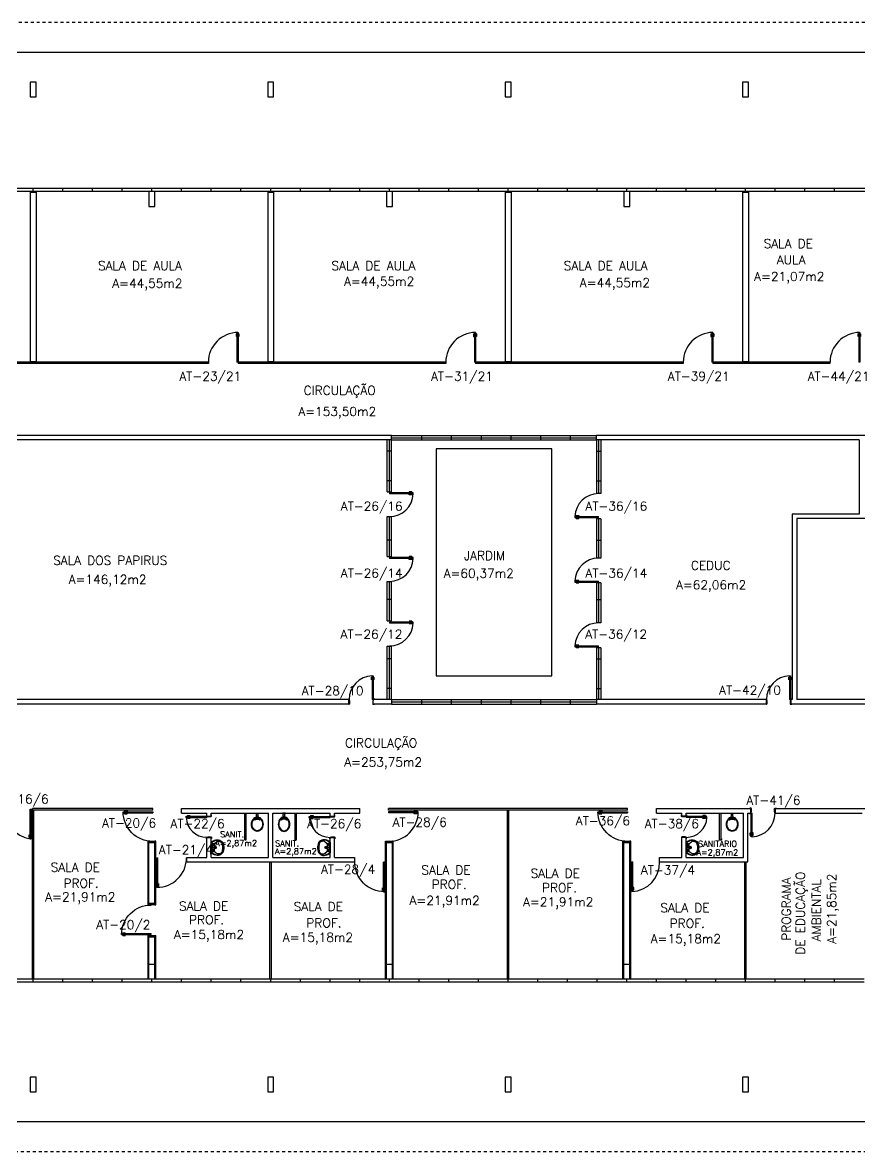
# Model space of a CAD drawing. Extents: x 109.8 to 186.6, y -3.3 to 34.7.
# Drawn here: x 131.85 to 160.04, y -3.32 to 34.74 of the extents above; entities that cross this region are included whole.
import ezdxf

# ---------------------------------------------------------------- set-up
doc = ezdxf.new("R2010")
doc.units = 0
doc.header["$LTSCALE"] = 0.01
doc.header["$MEASUREMENT"] = 0
doc.linetypes.add('HIDDEN', pattern=[0.375, 0.25, -0.125])
doc.layers.get('0').update_dxf_attribs({"color": 1, "linetype": 'HIDDEN'})
for name, color, linetype in [('1', 1, 'CONTINUOUS'), ('2', 1, 'CONTINUOUS'), ('3', 2, 'CONTINUOUS'), ('ALV', 2, 'CONTINUOUS'), ('APSAN', 1, 'CONTINUOUS'), ('DIV', 2, 'CONTINUOUS'), ('ENDEREÇO', 2, 'CONTINUOUS'), ('ESQ', 1, 'CONTINUOUS'), ('MARCO', 2, 'CONTINUOUS'), ('PEÇAS', 1, 'CONTINUOUS'), ('PISO', 1, 'CONTINUOUS'), ('PROJ', 1, 'HIDDEN'), ('TEXTO', 2, 'CONTINUOUS')]:
    doc.layers.add(name, color=color, linetype=linetype)
doc.styles.add('UNB-100', font='simplex.shx', dxfattribs={"height": 0.2})

# ---------------------------------------------------------------- blocks, each defined once
blk = doc.blocks.new('P100E')
at = {"layer": '1'}
blk.add_arc((0.003, -0.003), 0.995, 269.8459, 0, dxfattribs=at)
at = {"layer": '2'}
for p, q in [((0.955, 0.03), (0.865, 0.03)), ((0.865, 0.03), (0.865, 0.025)), ((0.955, 0.025), (0.865, 0.025)), ((0.928, 0.003), (0.928, 0)), ((0.963, 0.003), (0.928, 0.003)), ((0.935, 0.025), (0.935, 0.003)), ((0.955, 0.03), (0.955, 0.003)), ((0.963, 0.003), (0.963, 0)), ((0.955, -0.06), (0.865, -0.06)), ((0.865, -0.065), (0.865, -0.06)), ((0.955, -0.065), (0.865, -0.065)), ((0.928, -0.038), (0.928, -0.035)), ((0.963, -0.038), (0.928, -0.038)), ((0.935, -0.06), (0.935, -0.038)), ((0.955, -0.065), (0.955, -0.038)), ((0.963, -0.038), (0.963, -0.035))]:
    blk.add_line(p, q, dxfattribs=at)
at = {"layer": '3'}
for p, q in [((1, 0), (0, 0)), ((0, 0), (0, -0.035)), ((1, -0.035), (1, 0)), ((1, -0.035), (0, -0.035))]:
    blk.add_line(p, q, dxfattribs=at)
blk = doc.blocks.new('P100D')
at = {"layer": '1'}
blk.add_arc((-0.003, -0.003), 0.995, 180, 270.1541, dxfattribs=at)
at = {"layer": '2', "color": 1}
for p, q in [((-0.963, 0.003), (-0.963, 0)), ((-0.963, 0.003), (-0.928, 0.003)), ((-0.955, 0.03), (-0.865, 0.03)), ((-0.955, 0.03), (-0.955, 0.003)), ((-0.955, 0.025), (-0.865, 0.025)), ((-0.935, 0.025), (-0.935, 0.003)), ((-0.928, 0.003), (-0.928, 0)), ((-0.865, 0.03), (-0.865, 0.025)), ((-0.963, -0.038), (-0.963, -0.035)), ((-0.963, -0.038), (-0.928, -0.038)), ((-0.955, -0.065), (-0.955, -0.038)), ((-0.955, -0.06), (-0.865, -0.06)), ((-0.955, -0.065), (-0.865, -0.065)), ((-0.935, -0.06), (-0.935, -0.038)), ((-0.928, -0.038), (-0.928, -0.035)), ((-0.865, -0.065), (-0.865, -0.06))]:
    blk.add_line(p, q, dxfattribs=at)
at = {"layer": '3'}
for p, q in [((-1, 0), (0, 0)), ((-1, -0.035), (-1, 0)), ((0, 0), (0, -0.035)), ((-1, -0.035), (0, -0.035))]:
    blk.add_line(p, q, dxfattribs=at)
blk = doc.blocks.new('VDC-P')
for p, q in [((-0.127, 0.192), (0.127, 0.192)), ((-0.109, 0.202), (0.109, 0.202)), ((-0.068, 0.152), (0.068, 0.152)), ((-0.05, 0.152), (-0.03, 0.11)), ((-0.05, 0.015), (-0.05, 0)), ((-0.05, 0), (0.05, 0)), ((0.045, 0.02), (-0.045, 0.02)), ((-0.04, 0.025), (-0.04, 0.02)), ((0.035, 0.03), (-0.035, 0.03)), ((-0.03, 0.152), (-0.03, 0.11)), ((0.03, 0.11), (-0.03, 0.11)), ((0.03, 0.1), (-0.03, 0.1)), ((-0.025, 0.1), (-0.025, 0.03)), ((0.025, 0.1), (0.025, 0.03)), ((0.03, 0.152), (0.03, 0.11)), ((0.05, 0.152), (0.03, 0.11)), ((0.04, 0.025), (0.04, 0.02)), ((0.05, 0.015), (0.05, 0))]:
    blk.add_line(p, q)
for points in [[(0.16, 0.244, 0.050424), (0.18, 0.288, 0.082137), (0.195, 0.381, 0.082137), (0.18, 0.474, 0.090148), (0.138, 0.549, 0.104406), (0.073, 0.601, 0.117345), (0, 0.619, 0.117345), (-0.073, 0.601, 0.104406), (-0.138, 0.549, 0.090148), (-0.18, 0.474, 0.082137), (-0.195, 0.381, 0.082137)], [(-0.195, 0.381, 0.082137), (-0.18, 0.288, 0.050424), (-0.16, 0.244, 0.104406)], [(0.142, 0.254, 0.050424), (0.161, 0.295, 0.082137), (0.175, 0.381, 0.082137), (0.161, 0.468, 0.090148), (0.122, 0.536, 0.104406), (0.064, 0.583, 0.117345), (0, 0.599, 0.117345), (-0.064, 0.583, 0.104406), (-0.122, 0.536, 0.090148), (-0.161, 0.468, 0.082137), (-0.175, 0.381, 0.082137)], [(-0.175, 0.381, 0.082137), (-0.161, 0.295, 0.050424), (-0.142, 0.254, 0.050424)]]:
    blk.add_lwpolyline(points, format="xyb")
for centre in [(-0.083, 0.226), (0.083, 0.226)]:
    blk.add_circle(centre, 0.0101)
for centre, radius, start, end in [((0.08, 0.36), 0.266, 205.6863, 226.7558), ((0.08, 0.36), 0.246, 205.6863, 219.7706), ((-0.068, 0.202), 0.05, 226.7558, 270), ((-0.045, 0.015), 0.005, 90, 180), ((-0.035, 0.025), 0.005, 90, 180), ((-0.03, 0.105), 0.005, 90, 270), ((0.03, 0.105), 0.005, 270, 90), ((0.035, 0.025), 0.005, 0, 90), ((0.045, 0.015), 0.005, 360, 90), ((0.068, 0.202), 0.05, 270, 313.2442), ((-0.08, 0.36), 0.266, 313.2442, 334.3137), ((-0.08, 0.36), 0.246, 320.2294, 334.3137)]:
    blk.add_arc(centre, radius, start, end)
blk = doc.blocks.new('A$C70DC1065')
at = {"layer": 'APSAN', "color": 1}
for p, q in [((0.407, 0.413), (0.323, 0.383)), ((0.407, 0.413), (0.328, 0.373)), ((0.407, 0.433), (0.407, 0.102)), ((0.407, 0.257), (0.407, 0.413)), ((0.42, 0.44), (0.42, 0.075)), ((0.319, 0.257), (0.231, 0.257)), ((0.275, 0.301), (0.275, 0.213)), ((0.407, 0.102), (0.323, 0.132)), ((0.328, 0.373), (0.328, 0.141)), ((0.407, 0.102), (0.328, 0.141)), ((0.394, 0.341), (0.341, 0.341)), ((0.394, 0.257), (0.341, 0.257)), ((0.394, 0.173), (0.341, 0.173)), ((0.368, 0.315), (0.368, 0.368)), ((0.368, 0.257), (0.368, 0.284)), ((0.368, 0.257), (0.368, 0.231)), ((0.368, 0.2), (0.368, 0.147)), ((0.407, 0.257), (0.407, 0.082))]:
    blk.add_line(p, q, dxfattribs=at)
for centre, radius in [((0.275, 0.257), 0.0315), ((0.275, 0.257), 0.021), ((0.368, 0.341), 0.0137), ((0.368, 0.257), 0.0137), ((0.368, 0.173), 0.0137)]:
    blk.add_circle(centre, radius, dxfattribs=at)
for centre, radius, start, end in [((0.214, 0.312), 0.21, 74.8885, 171.8746), ((0.212, 0.31), 0.2, 75.2817, 172.1149), ((0.462, 0.257), 0.424, 162.413, 180), ((0.175, 0.348), 0.123, 49.4403, 162.413), ((-3.652, -5.024), 6.719, 53.8347, 54.4403), ((-4.114, -4.663), 6.719, 48.6723, 49.4403), ((0.134, 0.015), 0.505, 58.0101, 75.2817), ((0.134, 0.015), 0.518, 57.2141, 74.8885), ((0.305, 0.389), 0.0137, 351.7289, 53.8347), ((0.315, 0.373), 0.0126, 0, 48.6723), ((0.395, 0.433), 0.0126, 0, 58.0101), ((0.407, 0.44), 0.0126, 0, 57.2141), ((0.595, 0.257), 0.595, 171.8746, 180), ((0.595, 0.257), 0.595, 180, 188.1254), ((0.214, 0.203), 0.21, 188.1254, 285.1115), ((0.595, 0.257), 0.587, 172.1149, 180), ((0.595, 0.257), 0.587, 180, 187.8851), ((0.212, 0.204), 0.2, 187.8851, 284.7183), ((0.462, 0.257), 0.424, 180, 197.587), ((0.175, 0.166), 0.123, 197.587, 310.5597), ((-4.114, 5.177), 6.719, 310.5597, 311.3277), ((-3.652, 5.539), 6.719, 305.5597, 306.1653), ((0.134, 0.5), 0.505, 284.7183, 301.9899), ((0.134, 0.5), 0.518, 285.1115, 302.7859), ((0.305, 0.125), 0.0137, 306.1653, 8.2711), ((0.315, 0.141), 0.0126, 311.3277, 0), ((0.395, 0.082), 0.0126, 301.9899, 0), ((0.407, 0.075), 0.0126, 302.7859, 0)]:
    blk.add_arc(centre, radius, start, end, dxfattribs=at)

msp = doc.modelspace()

# ---------------------------------------------------------------- linework, layer by layer
at = {"layer": '1', "color": 1}
for centre, radius, start, end in [((144.209, 18.88), 0.8, 270, 357.8509), ((151.258, 18.057), 0.8, 90, 177.8509), ((144.214, 16.699), 0.8, 270, 357.8509), ((151.254, 15.881), 0.8, 90, 177.8509), ((144.211, 14.523), 0.8, 270, 357.8509), ((151.259, 13.7), 0.8, 90, 177.8509), ((143.653, 11.915), 0.8, 92.1491, 180), ((157.714, 11.915), 0.8, 92.1491, 180), ((156.404, 8.09), 0.8, 272.1491, 0), ((138.059, 7.975), 0.7, 182.4563, 270), ((142.209, 7.97), 0.7, 182.4563, 270), ((154.209, 7.97), 0.7, 270, 357.5437)]:
    msp.add_arc(centre, radius, start, end, dxfattribs=at)
at = {"layer": '1'}
for centre, radius, start, end in [((132.302, 8.294), 1.095, 184.0683, 259.5688), ((152.344, 6.408), 0.966, 272.1602, 1.9217)]:
    msp.add_arc(centre, radius, start, end, dxfattribs=at)
at = {"layer": '2', "color": 1}
for p, q in [((144.874, 18.915), (144.874, 18.91)), ((144.964, 18.915), (144.874, 18.915)), ((144.964, 18.91), (144.874, 18.91)), ((144.874, 18.82), (144.874, 18.825)), ((144.964, 18.825), (144.874, 18.825)), ((144.964, 18.82), (144.874, 18.82)), ((144.972, 18.888), (144.937, 18.888)), ((144.937, 18.888), (144.937, 18.885)), ((144.937, 18.847), (144.937, 18.85)), ((144.972, 18.847), (144.937, 18.847)), ((144.944, 18.91), (144.944, 18.888)), ((144.944, 18.825), (144.944, 18.847)), ((144.964, 18.915), (144.964, 18.888)), ((144.964, 18.82), (144.964, 18.847)), ((144.972, 18.888), (144.972, 18.885)), ((144.972, 18.847), (144.972, 18.85)), ((150.495, 18.09), (150.495, 18.087)), ((150.495, 18.09), (150.53, 18.09)), ((150.495, 18.049), (150.495, 18.052)), ((150.495, 18.049), (150.53, 18.049)), ((150.503, 18.117), (150.593, 18.117)), ((150.503, 18.117), (150.503, 18.09)), ((150.503, 18.112), (150.593, 18.112)), ((150.503, 18.022), (150.503, 18.049)), ((150.503, 18.027), (150.593, 18.027)), ((150.503, 18.022), (150.593, 18.022)), ((150.523, 18.112), (150.523, 18.09)), ((150.523, 18.027), (150.523, 18.049)), ((150.53, 18.09), (150.53, 18.087)), ((150.53, 18.049), (150.53, 18.052)), ((150.593, 18.117), (150.593, 18.112)), ((150.593, 18.022), (150.593, 18.027)), ((144.879, 16.734), (144.879, 16.729)), ((144.969, 16.734), (144.879, 16.734)), ((144.969, 16.729), (144.879, 16.729)), ((144.879, 16.639), (144.879, 16.644)), ((144.969, 16.644), (144.879, 16.644)), ((144.969, 16.639), (144.879, 16.639)), ((144.977, 16.707), (144.942, 16.707)), ((144.942, 16.707), (144.942, 16.704)), ((144.942, 16.666), (144.942, 16.669)), ((144.977, 16.666), (144.942, 16.666)), ((144.949, 16.729), (144.949, 16.707)), ((144.949, 16.644), (144.949, 16.666)), ((144.969, 16.734), (144.969, 16.707)), ((144.969, 16.639), (144.969, 16.666)), ((144.977, 16.707), (144.977, 16.704)), ((144.977, 16.666), (144.977, 16.669)), ((150.491, 15.914), (150.491, 15.911)), ((150.491, 15.914), (150.526, 15.914)), ((150.491, 15.873), (150.491, 15.876)), ((150.491, 15.873), (150.526, 15.873)), ((150.499, 15.941), (150.589, 15.941)), ((150.499, 15.941), (150.499, 15.914)), ((150.499, 15.936), (150.589, 15.936)), ((150.499, 15.846), (150.499, 15.873)), ((150.499, 15.851), (150.589, 15.851)), ((150.499, 15.846), (150.589, 15.846)), ((150.519, 15.936), (150.519, 15.914)), ((150.519, 15.851), (150.519, 15.873)), ((150.526, 15.914), (150.526, 15.911)), ((150.526, 15.873), (150.526, 15.876)), ((150.589, 15.941), (150.589, 15.936)), ((150.589, 15.846), (150.589, 15.851)), ((144.876, 14.558), (144.876, 14.553)), ((144.966, 14.558), (144.876, 14.558)), ((144.966, 14.553), (144.876, 14.553)), ((144.876, 14.463), (144.876, 14.468)), ((144.966, 14.468), (144.876, 14.468)), ((144.966, 14.463), (144.876, 14.463)), ((144.973, 14.531), (144.938, 14.531)), ((144.938, 14.531), (144.938, 14.528)), ((144.938, 14.49), (144.938, 14.493)), ((144.973, 14.49), (144.938, 14.49)), ((144.946, 14.553), (144.946, 14.531)), ((144.946, 14.468), (144.946, 14.49)), ((144.966, 14.558), (144.966, 14.531)), ((144.966, 14.463), (144.966, 14.49)), ((144.973, 14.531), (144.973, 14.528)), ((144.973, 14.49), (144.973, 14.493)), ((150.497, 13.733), (150.497, 13.73)), ((150.497, 13.733), (150.532, 13.733)), ((150.504, 13.76), (150.594, 13.76)), ((150.504, 13.76), (150.504, 13.733)), ((150.504, 13.755), (150.594, 13.755)), ((150.524, 13.755), (150.524, 13.733)), ((150.532, 13.733), (150.532, 13.73)), ((150.594, 13.76), (150.594, 13.755)), ((150.497, 13.692), (150.497, 13.695)), ((150.497, 13.692), (150.532, 13.692)), ((150.504, 13.665), (150.504, 13.692)), ((150.504, 13.67), (150.594, 13.67)), ((150.504, 13.665), (150.594, 13.665)), ((150.524, 13.67), (150.524, 13.692)), ((150.532, 13.692), (150.532, 13.695)), ((150.594, 13.665), (150.594, 13.67)), ((143.593, 12.67), (143.593, 12.58)), ((143.593, 12.67), (143.62, 12.67)), ((143.593, 12.58), (143.598, 12.58)), ((143.598, 12.67), (143.598, 12.58)), ((143.598, 12.65), (143.62, 12.65)), ((143.62, 12.678), (143.623, 12.678)), ((143.62, 12.678), (143.62, 12.643)), ((143.62, 12.643), (143.623, 12.643)), ((143.661, 12.678), (143.658, 12.678)), ((143.661, 12.643), (143.658, 12.643)), ((143.661, 12.678), (143.661, 12.643)), ((143.688, 12.67), (143.661, 12.67)), ((143.683, 12.65), (143.661, 12.65)), ((143.683, 12.67), (143.683, 12.58)), ((143.688, 12.58), (143.683, 12.58)), ((143.688, 12.67), (143.688, 12.58))]:
    msp.add_line(p, q, dxfattribs=at)
at = {"layer": '2'}
for p, q in [((157.654, 12.67), (157.654, 12.58)), ((157.654, 12.67), (157.681, 12.67)), ((157.654, 12.58), (157.659, 12.58)), ((157.659, 12.67), (157.659, 12.58)), ((157.659, 12.65), (157.681, 12.65)), ((157.681, 12.678), (157.684, 12.678)), ((157.681, 12.678), (157.681, 12.643)), ((157.681, 12.643), (157.684, 12.643)), ((157.722, 12.678), (157.719, 12.678)), ((157.722, 12.643), (157.719, 12.643)), ((157.722, 12.678), (157.722, 12.643)), ((157.749, 12.67), (157.722, 12.67)), ((157.744, 12.65), (157.722, 12.65)), ((157.744, 12.67), (157.744, 12.58)), ((157.749, 12.58), (157.744, 12.58)), ((157.749, 12.67), (157.749, 12.58)), ((137.404, 8.01), (137.404, 7.983)), ((137.404, 8.01), (137.494, 8.01)), ((137.404, 8.005), (137.494, 8.005)), ((137.424, 8.005), (137.424, 7.983)), ((137.494, 8.01), (137.494, 8.005)), ((141.554, 8.005), (141.554, 7.978)), ((141.554, 8.005), (141.644, 8.005)), ((141.554, 8), (141.644, 8)), ((141.574, 8), (141.574, 7.978)), ((141.644, 8.005), (141.644, 8)), ((154.774, 8.005), (154.774, 8)), ((154.864, 8.005), (154.774, 8.005)), ((154.864, 8), (154.774, 8)), ((154.844, 8), (154.844, 7.978)), ((154.864, 8.005), (154.864, 7.978)), ((137.397, 7.983), (137.432, 7.983)), ((137.397, 7.983), (137.397, 7.98)), ((137.397, 7.942), (137.397, 7.945)), ((137.397, 7.942), (137.432, 7.942)), ((137.404, 7.915), (137.404, 7.942)), ((137.404, 7.92), (137.494, 7.92)), ((137.404, 7.915), (137.494, 7.915)), ((137.424, 7.92), (137.424, 7.942)), ((137.432, 7.983), (137.432, 7.98)), ((137.432, 7.942), (137.432, 7.945)), ((137.494, 7.915), (137.494, 7.92)), ((141.547, 7.978), (141.582, 7.978)), ((141.547, 7.978), (141.547, 7.975)), ((141.547, 7.937), (141.547, 7.94)), ((141.547, 7.937), (141.582, 7.937)), ((141.554, 7.91), (141.554, 7.937)), ((141.554, 7.915), (141.644, 7.915)), ((141.554, 7.91), (141.644, 7.91)), ((141.574, 7.915), (141.574, 7.937)), ((141.582, 7.978), (141.582, 7.975)), ((141.582, 7.937), (141.582, 7.94)), ((141.644, 7.91), (141.644, 7.915)), ((154.774, 7.91), (154.774, 7.915)), ((154.864, 7.915), (154.774, 7.915)), ((154.864, 7.91), (154.774, 7.91)), ((154.872, 7.978), (154.837, 7.978)), ((154.837, 7.978), (154.837, 7.975)), ((154.837, 7.937), (154.837, 7.94)), ((154.872, 7.937), (154.837, 7.937)), ((154.844, 7.915), (154.844, 7.937)), ((154.864, 7.91), (154.864, 7.937)), ((154.872, 7.978), (154.872, 7.975)), ((154.872, 7.937), (154.872, 7.94)), ((132.073, 7.262), (132.073, 7.352)), ((132.073, 7.352), (132.078, 7.352)), ((132.073, 7.262), (132.1, 7.262)), ((132.078, 7.262), (132.078, 7.352)), ((132.078, 7.282), (132.1, 7.282)), ((132.1, 7.289), (132.103, 7.289)), ((132.1, 7.254), (132.1, 7.289)), ((132.1, 7.254), (132.103, 7.254)), ((132.141, 7.289), (132.138, 7.289)), ((132.141, 7.254), (132.138, 7.254)), ((132.141, 7.254), (132.141, 7.289)), ((132.163, 7.282), (132.141, 7.282)), ((132.168, 7.262), (132.141, 7.262)), ((132.163, 7.262), (132.163, 7.352)), ((132.168, 7.352), (132.163, 7.352)), ((132.168, 7.262), (132.168, 7.352)), ((156.369, 7.425), (156.374, 7.425)), ((156.369, 7.335), (156.369, 7.425)), ((156.369, 7.335), (156.396, 7.335)), ((156.374, 7.335), (156.374, 7.425)), ((156.374, 7.355), (156.396, 7.355)), ((156.396, 7.328), (156.396, 7.363)), ((156.396, 7.363), (156.399, 7.363)), ((156.396, 7.328), (156.399, 7.328)), ((156.437, 7.363), (156.434, 7.363)), ((156.437, 7.328), (156.434, 7.328)), ((156.437, 7.328), (156.437, 7.363)), ((156.459, 7.355), (156.437, 7.355)), ((156.464, 7.335), (156.437, 7.335)), ((156.464, 7.425), (156.459, 7.425)), ((156.459, 7.335), (156.459, 7.425)), ((156.464, 7.335), (156.464, 7.425)), ((152.347, 5.486), (152.347, 5.576)), ((152.347, 5.576), (152.352, 5.576)), ((152.347, 5.486), (152.374, 5.486)), ((152.352, 5.486), (152.352, 5.576)), ((152.352, 5.506), (152.374, 5.506)), ((152.374, 5.513), (152.377, 5.513)), ((152.374, 5.478), (152.374, 5.513)), ((152.374, 5.478), (152.377, 5.478)), ((152.415, 5.513), (152.412, 5.513)), ((152.415, 5.478), (152.412, 5.478)), ((152.415, 5.478), (152.415, 5.513)), ((152.437, 5.506), (152.415, 5.506)), ((152.442, 5.486), (152.415, 5.486)), ((152.437, 5.486), (152.437, 5.576)), ((152.442, 5.576), (152.437, 5.576)), ((152.442, 5.486), (152.442, 5.576))]:
    msp.add_line(p, q, dxfattribs=at)
at = {"layer": '3'}
for p, q in [((145.009, 18.885), (144.209, 18.885)), ((144.209, 18.885), (144.209, 18.85)), ((145.009, 18.85), (144.209, 18.85)), ((145.009, 18.85), (145.009, 18.885)), ((150.458, 18.087), (151.258, 18.087)), ((150.458, 18.087), (150.458, 18.052)), ((150.458, 18.052), (151.258, 18.052)), ((151.258, 18.052), (151.258, 18.087)), ((145.014, 16.704), (144.214, 16.704)), ((144.214, 16.704), (144.214, 16.669)), ((145.014, 16.669), (144.214, 16.669)), ((145.014, 16.669), (145.014, 16.704)), ((150.454, 15.911), (151.254, 15.911)), ((150.454, 15.911), (150.454, 15.876)), ((150.454, 15.876), (151.254, 15.876)), ((151.254, 15.876), (151.254, 15.911)), ((145.011, 14.528), (144.211, 14.528)), ((144.211, 14.528), (144.211, 14.493)), ((145.011, 14.493), (144.211, 14.493)), ((145.011, 14.493), (145.011, 14.528)), ((150.459, 13.73), (151.259, 13.73)), ((150.459, 13.73), (150.459, 13.695)), ((151.259, 13.695), (151.259, 13.73)), ((150.459, 13.695), (151.259, 13.695)), ((143.623, 12.715), (143.623, 11.915)), ((143.623, 12.715), (143.658, 12.715)), ((143.658, 12.715), (143.658, 11.915)), ((157.684, 12.715), (157.684, 11.915)), ((157.684, 12.715), (157.719, 12.715)), ((157.719, 12.715), (157.719, 11.915)), ((142.798, 11.925), (142.848, 11.925)), ((142.798, 11.915), (142.798, 11.925)), ((142.843, 11.915), (142.848, 11.915)), ((142.848, 11.925), (142.848, 11.915)), ((142.848, 11.915), (142.858, 11.915)), ((142.858, 11.915), (142.858, 11.88)), ((142.858, 11.88), (142.868, 11.88)), ((142.868, 11.88), (142.868, 11.765)), ((143.658, 11.915), (143.623, 11.915)), ((143.648, 11.88), (143.648, 11.765)), ((143.658, 11.915), (143.658, 11.88)), ((143.718, 11.925), (143.668, 11.925)), ((156.859, 11.915), (156.859, 11.925)), ((156.859, 11.925), (156.909, 11.925)), ((156.904, 11.915), (156.909, 11.915)), ((156.909, 11.925), (156.909, 11.915)), ((156.909, 11.915), (156.919, 11.915)), ((156.919, 11.915), (156.919, 11.88)), ((156.919, 11.88), (156.929, 11.88)), ((156.929, 11.88), (156.929, 11.765)), ((157.719, 11.915), (157.684, 11.915)), ((157.719, 11.88), (157.709, 11.88)), ((157.709, 11.88), (157.709, 11.765)), ((157.729, 11.915), (157.719, 11.915)), ((157.719, 11.915), (157.719, 11.88)), ((157.779, 11.925), (157.729, 11.925)), ((157.729, 11.925), (157.729, 11.915)), ((157.734, 11.915), (157.729, 11.915)), ((157.779, 11.915), (157.779, 11.925)), ((142.808, 11.755), (142.808, 11.765)), ((142.858, 11.755), (142.808, 11.755)), ((142.843, 11.765), (142.858, 11.765)), ((142.858, 11.765), (142.858, 11.755)), ((142.868, 11.765), (142.858, 11.765)), ((143.648, 11.765), (143.658, 11.765)), ((143.673, 11.765), (143.658, 11.765)), ((143.658, 11.765), (143.658, 11.755)), ((143.658, 11.755), (143.708, 11.755)), ((143.708, 11.755), (143.708, 11.765)), ((156.869, 11.755), (156.869, 11.765)), ((156.919, 11.755), (156.869, 11.755)), ((156.904, 11.765), (156.919, 11.765)), ((156.929, 11.765), (156.919, 11.765)), ((156.919, 11.765), (156.919, 11.755)), ((157.709, 11.765), (157.719, 11.765)), ((157.719, 11.765), (157.719, 11.755)), ((157.734, 11.765), (157.719, 11.765)), ((157.719, 11.755), (157.769, 11.755)), ((157.769, 11.755), (157.769, 11.765)), ((132.103, 7.217), (132.103, 8.217)), ((132.103, 8.217), (132.138, 8.217)), ((132.138, 7.217), (132.138, 8.217)), ((138.049, 8.04), (138.049, 7.99)), ((138.059, 8.04), (138.049, 8.04)), ((138.059, 7.995), (138.059, 7.99)), ((138.219, 8.03), (138.209, 8.03)), ((138.209, 7.995), (138.209, 7.98)), ((138.219, 7.98), (138.219, 8.03)), ((142.199, 8.035), (142.199, 7.985)), ((142.209, 8.035), (142.199, 8.035)), ((142.369, 8.025), (142.359, 8.025)), ((142.369, 7.975), (142.369, 8.025)), ((154.049, 7.975), (154.049, 8.025)), ((154.049, 8.025), (154.059, 8.025)), ((154.209, 8.035), (154.219, 8.035)), ((154.219, 8.035), (154.219, 7.985)), ((156.399, 7.29), (156.399, 8.09)), ((156.399, 8.09), (156.434, 8.09)), ((156.434, 7.29), (156.434, 8.09)), ((137.359, 7.98), (138.059, 7.98)), ((137.359, 7.945), (137.359, 7.98)), ((137.359, 7.945), (138.059, 7.945)), ((138.049, 7.99), (138.059, 7.99)), ((138.059, 7.99), (138.059, 7.98)), ((138.059, 7.98), (138.094, 7.98)), ((138.059, 7.98), (138.059, 7.945)), ((138.094, 7.98), (138.094, 7.97)), ((138.094, 7.97), (138.209, 7.97)), ((138.209, 7.98), (138.219, 7.98)), ((138.209, 7.97), (138.209, 7.98)), ((141.509, 7.975), (142.209, 7.975)), ((141.509, 7.94), (141.509, 7.975)), ((141.509, 7.94), (142.209, 7.94)), ((142.199, 7.985), (142.209, 7.985)), ((142.209, 7.99), (142.209, 7.985)), ((142.209, 7.985), (142.209, 7.975)), ((142.209, 7.975), (142.244, 7.975)), ((142.209, 7.975), (142.209, 7.94)), ((142.244, 7.975), (142.244, 7.965)), ((142.244, 7.965), (142.359, 7.965)), ((142.359, 7.99), (142.359, 7.975)), ((142.359, 7.975), (142.369, 7.975)), ((142.359, 7.965), (142.359, 7.975)), ((154.059, 7.975), (154.049, 7.975)), ((154.059, 7.99), (154.059, 7.975)), ((154.059, 7.965), (154.059, 7.975)), ((154.174, 7.965), (154.059, 7.965)), ((154.209, 7.975), (154.174, 7.975)), ((154.174, 7.975), (154.174, 7.965)), ((154.209, 7.99), (154.209, 7.985)), ((154.219, 7.985), (154.209, 7.985)), ((154.209, 7.985), (154.209, 7.975)), ((154.909, 7.975), (154.209, 7.975)), ((154.209, 7.975), (154.209, 7.94)), ((154.909, 7.94), (154.209, 7.94)), ((154.909, 7.94), (154.909, 7.975)), ((138.049, 7.27), (138.059, 7.27)), ((138.049, 7.22), (138.049, 7.27)), ((138.059, 7.28), (138.094, 7.28)), ((138.059, 7.27), (138.059, 7.28)), ((138.059, 7.265), (138.059, 7.27)), ((138.094, 7.29), (138.209, 7.29)), ((138.094, 7.28), (138.094, 7.29)), ((138.209, 7.29), (138.209, 7.28)), ((138.209, 7.265), (138.209, 7.28)), ((138.209, 7.28), (138.219, 7.28)), ((138.219, 7.23), (138.209, 7.23)), ((138.219, 7.28), (138.219, 7.23)), ((142.199, 7.265), (142.209, 7.265)), ((142.199, 7.215), (142.199, 7.265)), ((142.209, 7.275), (142.244, 7.275)), ((142.209, 7.265), (142.209, 7.275)), ((142.209, 7.26), (142.209, 7.265)), ((142.244, 7.285), (142.359, 7.285)), ((142.244, 7.275), (142.244, 7.285)), ((142.359, 7.285), (142.359, 7.275)), ((142.359, 7.26), (142.359, 7.275)), ((142.359, 7.275), (142.369, 7.275)), ((142.369, 7.275), (142.369, 7.225)), ((154.059, 7.275), (154.049, 7.275)), ((154.049, 7.275), (154.049, 7.225)), ((154.174, 7.285), (154.059, 7.285)), ((154.059, 7.285), (154.059, 7.275)), ((154.059, 7.26), (154.059, 7.275)), ((154.174, 7.275), (154.174, 7.285)), ((154.209, 7.275), (154.174, 7.275)), ((154.209, 7.265), (154.209, 7.275)), ((154.219, 7.265), (154.209, 7.265)), ((154.209, 7.26), (154.209, 7.265)), ((154.219, 7.215), (154.219, 7.265)), ((156.434, 7.29), (156.399, 7.29)), ((132.103, 7.217), (132.138, 7.217)), ((138.059, 7.22), (138.049, 7.22)), ((142.209, 7.215), (142.199, 7.215)), ((142.369, 7.225), (142.359, 7.225)), ((154.049, 7.225), (154.059, 7.225)), ((154.209, 7.215), (154.219, 7.215)), ((152.377, 5.441), (152.377, 6.441)), ((152.377, 6.441), (152.412, 6.441)), ((152.412, 5.441), (152.412, 6.441)), ((152.412, 5.441), (152.377, 5.441))]:
    msp.add_line(p, q, dxfattribs=at)
at = {"layer": 'ALV'}
for p, q in [((132.109, 29.015), (132.109, 23.315)), ((132.109, 29.015), (132.309, 29.015)), ((132.309, 29.015), (132.309, 23.315)), ((140.109, 29.015), (140.109, 23.315)), ((140.109, 29.015), (140.309, 29.015)), ((140.309, 29.015), (140.309, 23.315)), ((148.109, 29.015), (148.109, 23.315)), ((148.109, 29.015), (148.309, 29.015)), ((148.309, 29.015), (148.309, 23.315)), ((156.109, 29.015), (156.109, 23.315)), ((156.109, 29.015), (156.309, 29.015)), ((156.309, 29.015), (156.309, 23.315)), ((132.109, 23.315), (132.309, 23.315)), ((140.109, 23.315), (140.309, 23.315)), ((148.109, 23.315), (148.309, 23.315)), ((156.109, 23.315), (156.309, 23.315)), ((144.284, 20.815), (127.034, 20.815)), ((144.284, 20.665), (127.434, 20.665)), ((144.284, 20.665), (144.284, 20.815)), ((161.254, 20.815), (151.184, 20.815)), ((151.184, 20.665), (151.184, 20.815)), ((160.034, 20.665), (151.184, 20.665)), ((160.034, 20.665), (160.034, 18.165)), ((157.784, 18.165), (157.784, 11.915)), ((160.034, 18.165), (157.784, 18.165)), ((157.934, 18.015), (157.934, 11.915)), ((168.134, 18.015), (157.934, 18.015)), ((142.843, 11.915), (128.769, 11.915)), ((142.843, 11.765), (142.843, 11.915)), ((144.284, 11.915), (143.643, 11.915)), ((144.284, 11.915), (144.284, 11.765)), ((156.904, 11.915), (151.184, 11.915)), ((151.184, 11.915), (151.184, 11.765)), ((156.904, 11.915), (156.904, 11.765)), ((157.784, 11.915), (157.734, 11.915)), ((157.734, 11.915), (157.734, 11.765)), ((168.134, 11.915), (157.934, 11.915)), ((142.843, 11.765), (128.759, 11.765)), ((144.284, 11.765), (143.643, 11.765)), ((156.904, 11.765), (151.184, 11.765)), ((168.284, 11.765), (157.734, 11.765)), ((137.209, 8.24), (143.209, 8.24)), ((137.209, 8.09), (137.209, 8.24)), ((137.209, 8.09), (138.059, 8.09)), ((138.059, 7.99), (138.059, 8.09)), ((138.209, 8.09), (140.134, 8.09)), ((138.209, 7.99), (138.209, 8.09)), ((139.334, 7.19), (139.334, 8.09)), ((139.384, 7.19), (139.384, 8.09)), ((140.134, 6.59), (140.134, 8.09)), ((140.284, 6.59), (140.284, 8.09)), ((140.284, 8.09), (142.209, 8.09)), ((141.034, 7.19), (141.034, 8.09)), ((141.084, 7.19), (141.084, 8.09)), ((142.209, 7.99), (142.209, 8.09)), ((142.359, 7.99), (142.359, 8.09)), ((142.359, 8.09), (143.209, 8.09)), ((143.209, 8.09), (143.209, 8.24)), ((153.209, 8.09), (153.209, 8.24)), ((153.209, 8.24), (156.384, 8.24)), ((153.209, 8.09), (154.059, 8.09)), ((154.059, 7.99), (154.059, 8.09)), ((154.209, 7.99), (154.209, 8.09)), ((154.209, 8.09), (156.134, 8.09)), ((155.334, 7.19), (155.334, 8.09)), ((155.384, 7.19), (155.384, 8.09)), ((156.134, 6.59), (156.134, 8.09)), ((156.284, 6.44), (156.284, 8.09)), ((156.284, 8.09), (156.384, 8.09)), ((156.384, 8.09), (156.384, 8.24)), ((157.214, 8.09), (157.214, 8.24)), ((157.214, 8.24), (160.284, 8.24)), ((157.214, 8.09), (160.134, 8.09)), ((138.059, 7.99), (138.209, 7.99)), ((142.209, 7.99), (142.359, 7.99)), ((154.209, 7.99), (154.059, 7.99)), ((138.059, 6.59), (138.059, 7.26)), ((138.059, 7.26), (138.209, 7.26)), ((138.209, 6.59), (138.209, 7.26)), ((142.209, 6.59), (142.209, 7.26)), ((142.209, 7.26), (142.359, 7.26)), ((142.359, 6.59), (142.359, 7.26)), ((154.209, 7.26), (154.059, 7.26)), ((154.059, 6.59), (154.059, 7.26)), ((154.209, 6.59), (154.209, 7.26)), ((139.334, 7.19), (139.384, 7.19)), ((141.084, 7.19), (141.034, 7.19)), ((155.334, 7.19), (155.384, 7.19)), ((137.386, 6.59), (138.059, 6.59)), ((137.386, 6.44), (137.386, 6.59)), ((138.209, 6.59), (140.034, 6.59)), ((140.034, 6.59), (140.134, 6.59)), ((140.284, 6.59), (142.209, 6.59)), ((142.359, 6.59), (143.036, 6.59)), ((143.036, 6.59), (143.036, 6.44)), ((153.309, 6.44), (153.309, 6.59)), ((153.309, 6.59), (154.059, 6.59)), ((154.209, 6.59), (156.134, 6.59)), ((137.386, 6.44), (140.034, 6.44)), ((140.034, 6.44), (143.036, 6.44)), ((153.309, 6.44), (156.284, 6.44))]:
    msp.add_line(p, q, dxfattribs=at)
for points in [[(132.109, 32.729), (132.109, 32.229), (132.309, 32.229), (132.309, 32.729)], [(140.109, 32.729), (140.109, 32.229), (140.309, 32.229), (140.309, 32.729)], [(148.109, 32.729), (148.109, 32.229), (148.309, 32.229), (148.309, 32.729)], [(156.109, 32.729), (156.109, 32.229), (156.309, 32.229), (156.309, 32.729)], [(136.109, 29.04), (136.109, 28.54), (136.309, 28.54), (136.309, 29.04)], [(144.109, 29.04), (144.109, 28.54), (144.309, 28.54), (144.309, 29.04)], [(152.109, 29.04), (152.109, 28.54), (152.309, 28.54), (152.309, 29.04)], [(136.109, 2.49), (136.109, 2.99), (136.309, 2.99), (136.309, 2.49)], [(144.109, 2.49), (144.109, 2.99), (144.309, 2.99), (144.309, 2.49)], [(152.109, 2.49), (152.109, 2.99), (152.309, 2.99), (152.309, 2.49)], [(132.109, -0.81), (132.109, -1.31), (132.309, -1.31), (132.309, -0.81)], [(140.109, -0.81), (140.109, -1.31), (140.309, -1.31), (140.309, -0.81)], [(148.109, -0.81), (148.109, -1.31), (148.309, -1.31), (148.309, -0.81)], [(156.109, -0.81), (156.109, -1.31), (156.309, -1.31), (156.309, -0.81)]]:
    msp.add_lwpolyline(points, close=True, dxfattribs=at)
at = {"layer": 'DIV'}
for p, q in [((138.109, 23.29), (131.109, 23.29)), ((138.109, 23.24), (131.109, 23.24)), ((132.109, 23.29), (132.109, 23.24)), ((133.109, 23.29), (133.109, 23.24)), ((134.109, 23.29), (134.109, 23.24)), ((135.109, 23.29), (135.109, 23.24)), ((136.109, 23.29), (136.109, 23.24)), ((137.109, 23.29), (137.109, 23.24)), ((138.109, 23.29), (138.109, 23.24)), ((139.109, 23.29), (139.109, 23.24)), ((146.109, 23.29), (139.109, 23.29)), ((146.109, 23.24), (139.109, 23.24)), ((140.109, 23.29), (140.109, 23.24)), ((141.109, 23.29), (141.109, 23.24)), ((142.109, 23.29), (142.109, 23.24)), ((143.109, 23.29), (143.109, 23.24)), ((144.109, 23.29), (144.109, 23.24)), ((145.109, 23.29), (145.109, 23.24)), ((146.109, 23.29), (146.109, 23.24)), ((147.109, 23.29), (147.109, 23.24)), ((154.109, 23.29), (147.109, 23.29)), ((154.109, 23.24), (147.109, 23.24)), ((148.109, 23.29), (148.109, 23.24)), ((149.109, 23.29), (149.109, 23.24)), ((150.109, 23.29), (150.109, 23.24)), ((151.109, 23.29), (151.109, 23.24)), ((152.109, 23.29), (152.109, 23.24)), ((153.109, 23.29), (153.109, 23.24)), ((154.109, 23.29), (154.109, 23.24)), ((155.109, 23.29), (155.109, 23.24)), ((159.044, 23.29), (155.109, 23.29)), ((159.044, 23.24), (155.109, 23.24)), ((156.109, 23.29), (156.109, 23.24)), ((157.109, 23.29), (157.109, 23.24)), ((158.109, 23.29), (158.109, 23.24)), ((159.044, 23.29), (159.044, 23.24)), ((136.234, 8.24), (132.184, 8.24)), ((132.184, 8.19), (132.184, 8.24)), ((136.234, 8.19), (132.184, 8.19)), ((132.184, 2.49), (132.184, 8.19)), ((132.234, 2.49), (132.234, 8.19)), ((136.234, 8.19), (136.234, 8.24)), ((152.235, 8.24), (144.184, 8.24)), ((144.184, 8.19), (144.184, 8.24)), ((152.235, 8.19), (144.184, 8.19)), ((148.184, 2.49), (148.184, 8.19)), ((148.234, 2.49), (148.234, 8.19)), ((152.235, 8.19), (152.235, 8.24)), ((136.079, 7.139), (136.109, 7.139)), ((136.079, 4.997), (136.079, 7.139)), ((136.109, 4.997), (136.109, 7.139)), ((136.234, 7.133), (136.184, 7.133)), ((136.339, 7.139), (136.309, 7.139)), ((136.309, 4.997), (136.309, 7.139)), ((136.339, 4.997), (136.339, 7.139)), ((144.079, 2.49), (144.079, 7.139)), ((144.079, 7.139), (144.109, 7.139)), ((144.109, 2.49), (144.109, 7.139)), ((144.309, 2.49), (144.309, 7.139)), ((144.339, 7.139), (144.309, 7.139)), ((144.339, 2.49), (144.339, 7.139)), ((152.079, 2.49), (152.079, 7.139)), ((152.079, 7.139), (152.109, 7.139)), ((152.109, 2.49), (152.109, 7.139)), ((152.309, 2.49), (152.309, 7.139)), ((152.339, 7.139), (152.309, 7.139)), ((152.339, 2.49), (152.339, 7.139)), ((140.184, 2.49), (140.184, 6.44)), ((140.234, 2.49), (140.234, 6.44)), ((156.184, 2.49), (156.184, 6.44)), ((156.234, 2.49), (156.234, 6.44)), ((136.109, 4.997), (136.079, 4.997)), ((136.309, 4.997), (136.339, 4.997)), ((136.079, 2.49), (136.079, 3.96)), ((136.109, 3.96), (136.079, 3.96)), ((136.109, 2.49), (136.109, 3.96)), ((136.309, 2.49), (136.309, 3.96)), ((136.309, 3.96), (136.339, 3.96)), ((136.339, 2.49), (136.339, 3.96))]:
    msp.add_line(p, q, dxfattribs=at)
for points in [[(136.109, 7.139), (136.309, 7.139), (136.309, 7.089), (136.109, 7.089)], [(144.109, 7.139), (144.309, 7.139), (144.309, 7.089), (144.109, 7.089)], [(152.109, 7.139), (152.309, 7.139), (152.309, 7.089), (152.109, 7.089)], [(136.109, 5.047), (136.309, 5.047), (136.309, 4.997), (136.109, 4.997)], [(136.109, 3.96), (136.309, 3.96), (136.309, 3.91), (136.109, 3.91)]]:
    msp.add_lwpolyline(points, close=True, dxfattribs=at)
at = {"layer": 'ESQ'}
for p, q in [((180.109, 29.14), (116.334, 29.14)), ((180.109, 29.04), (116.334, 29.04)), ((132.209, 29.04), (132.209, 29.14)), ((133.209, 29.04), (133.209, 29.14)), ((134.209, 29.04), (134.209, 29.14)), ((135.209, 29.04), (135.209, 29.14)), ((136.209, 29.04), (136.209, 29.14)), ((137.209, 29.04), (137.209, 29.14)), ((138.209, 29.04), (138.209, 29.14)), ((139.209, 29.04), (139.209, 29.14)), ((140.209, 29.04), (140.209, 29.14)), ((141.209, 29.04), (141.209, 29.14)), ((142.209, 29.04), (142.209, 29.14)), ((143.209, 29.04), (143.209, 29.14)), ((144.209, 29.04), (144.209, 29.14)), ((145.209, 29.04), (145.209, 29.14)), ((146.209, 29.04), (146.209, 29.14)), ((147.209, 29.04), (147.209, 29.14)), ((148.209, 29.04), (148.209, 29.14)), ((149.209, 29.04), (149.209, 29.14)), ((150.209, 29.04), (150.209, 29.14)), ((151.209, 29.04), (151.209, 29.14)), ((152.209, 29.04), (152.209, 29.14)), ((153.209, 29.04), (153.209, 29.14)), ((154.209, 29.04), (154.209, 29.14)), ((155.209, 29.04), (155.209, 29.14)), ((156.209, 29.04), (156.209, 29.14)), ((157.209, 29.04), (157.209, 29.14)), ((158.209, 29.04), (158.209, 29.14)), ((159.209, 29.04), (159.209, 29.14)), ((144.134, 18.917), (144.134, 20.665)), ((144.209, 18.917), (144.209, 20.665)), ((144.284, 20.815), (151.184, 20.815)), ((144.284, 20.74), (151.184, 20.74)), ((144.284, 18.917), (144.284, 20.665)), ((144.284, 20.665), (151.184, 20.665)), ((145.307, 20.665), (145.307, 20.815)), ((145.307, 20.665), (145.307, 20.815)), ((146.307, 20.665), (146.307, 20.815)), ((146.307, 20.665), (146.307, 20.815)), ((147.307, 20.665), (147.307, 20.815)), ((147.307, 20.665), (147.307, 20.815)), ((148.307, 20.665), (148.307, 20.815)), ((148.307, 20.665), (148.307, 20.815)), ((149.307, 20.665), (149.307, 20.815)), ((149.307, 20.665), (149.307, 20.815)), ((150.307, 20.665), (150.307, 20.815)), ((150.307, 20.665), (150.307, 20.815)), ((151.184, 20.665), (151.184, 18.862)), ((151.259, 20.665), (151.259, 18.862)), ((151.334, 20.665), (151.334, 18.862)), ((144.284, 20.29), (144.134, 20.29)), ((151.184, 20.29), (151.334, 20.29)), ((151.184, 20.29), (151.334, 20.29)), ((144.284, 19.29), (144.134, 19.29)), ((144.284, 19.29), (144.134, 19.29)), ((151.184, 19.29), (151.334, 19.29)), ((151.184, 19.29), (151.334, 19.29)), ((144.134, 18.917), (144.284, 18.917)), ((151.334, 18.862), (151.184, 18.862)), ((144.134, 16.735), (144.134, 18.081)), ((144.134, 18.081), (144.284, 18.081)), ((144.209, 16.735), (144.209, 18.081)), ((144.284, 16.735), (144.284, 18.081)), ((151.184, 18.01), (151.184, 16.685)), ((151.334, 18.01), (151.184, 18.01)), ((151.259, 18.01), (151.259, 16.685)), ((151.334, 18.01), (151.334, 16.685)), ((144.284, 17.29), (144.134, 17.29)), ((144.284, 17.29), (144.134, 17.29)), ((151.184, 17.29), (151.334, 17.29)), ((151.184, 17.29), (151.334, 17.29)), ((144.134, 16.735), (144.284, 16.735)), ((151.334, 16.685), (151.184, 16.685)), ((144.134, 14.571), (144.134, 15.895)), ((144.134, 15.895), (144.284, 15.895)), ((144.209, 14.571), (144.209, 15.895)), ((144.284, 14.571), (144.284, 15.895)), ((151.184, 15.846), (151.184, 14.5)), ((151.334, 15.846), (151.184, 15.846)), ((151.259, 15.846), (151.259, 14.5)), ((151.334, 15.846), (151.334, 14.5)), ((144.284, 15.29), (144.134, 15.29)), ((144.284, 15.29), (144.134, 15.29)), ((151.184, 15.29), (151.334, 15.29)), ((151.184, 15.29), (151.334, 15.29)), ((144.134, 14.571), (144.284, 14.571)), ((151.334, 14.5), (151.184, 14.5)), ((144.134, 11.915), (144.134, 13.718)), ((144.134, 13.718), (144.284, 13.718)), ((144.209, 11.915), (144.209, 13.718)), ((144.284, 11.915), (144.284, 13.718)), ((151.184, 13.663), (151.184, 11.915)), ((151.334, 13.663), (151.184, 13.663)), ((151.259, 13.663), (151.259, 11.915)), ((151.334, 13.663), (151.334, 11.915)), ((144.284, 13.29), (144.134, 13.29)), ((144.284, 13.29), (144.134, 13.29)), ((151.184, 13.29), (151.334, 13.29)), ((151.184, 13.29), (151.334, 13.29)), ((144.284, 12.29), (144.134, 12.29)), ((144.284, 12.29), (144.134, 12.29)), ((151.184, 12.29), (151.334, 12.29)), ((144.284, 11.915), (151.184, 11.915)), ((144.284, 11.84), (151.184, 11.84)), ((145.307, 11.765), (145.307, 11.915)), ((145.307, 11.765), (145.307, 11.915)), ((146.307, 11.765), (146.307, 11.915)), ((146.307, 11.765), (146.307, 11.915)), ((147.307, 11.765), (147.307, 11.915)), ((147.307, 11.765), (147.307, 11.915)), ((148.307, 11.765), (148.307, 11.915)), ((148.307, 11.765), (148.307, 11.915)), ((149.307, 11.765), (149.307, 11.915)), ((149.307, 11.765), (149.307, 11.915)), ((150.307, 11.765), (150.307, 11.915)), ((150.307, 11.765), (150.307, 11.915)), ((144.284, 11.765), (151.184, 11.765)), ((160.209, 2.49), (116.334, 2.49)), ((160.209, 2.39), (116.334, 2.39)), ((132.209, 2.39), (132.209, 2.49)), ((133.209, 2.39), (133.209, 2.49)), ((134.209, 2.39), (134.209, 2.49)), ((135.209, 2.39), (135.209, 2.49)), ((136.209, 2.39), (136.209, 2.49)), ((137.209, 2.39), (137.209, 2.49)), ((138.209, 2.39), (138.209, 2.49)), ((139.209, 2.39), (139.209, 2.49)), ((140.209, 2.39), (140.209, 2.49)), ((141.209, 2.39), (141.209, 2.49)), ((142.209, 2.39), (142.209, 2.49)), ((143.209, 2.39), (143.209, 2.49)), ((144.209, 2.39), (144.209, 2.49)), ((145.209, 2.39), (145.209, 2.49)), ((146.209, 2.39), (146.209, 2.49)), ((147.209, 2.39), (147.209, 2.49)), ((148.209, 2.39), (148.209, 2.49)), ((149.209, 2.39), (149.209, 2.49)), ((150.209, 2.39), (150.209, 2.49)), ((151.209, 2.39), (151.209, 2.49)), ((152.209, 2.39), (152.209, 2.49)), ((153.209, 2.39), (153.209, 2.49)), ((154.209, 2.39), (154.209, 2.49)), ((155.209, 2.39), (155.209, 2.49)), ((156.209, 2.39), (156.209, 2.49)), ((157.209, 2.39), (157.209, 2.49)), ((158.209, 2.39), (158.209, 2.49)), ((159.209, 2.39), (159.209, 2.49))]:
    msp.add_line(p, q, dxfattribs=at)
at = {"layer": 'MARCO'}
for p, q in [((156.339, 8.09), (156.339, 8.08)), ((156.339, 8.08), (156.389, 8.08)), ((156.399, 8.25), (156.349, 8.25)), ((156.349, 8.25), (156.349, 8.24)), ((156.384, 8.24), (156.399, 8.24)), ((156.384, 8.09), (156.389, 8.09)), ((156.389, 8.08), (156.389, 8.09)), ((156.389, 8.09), (156.399, 8.09)), ((156.399, 8.24), (156.399, 8.25)), ((156.409, 8.24), (156.399, 8.24)), ((156.399, 8.09), (156.399, 8.125)), ((156.399, 8.125), (156.409, 8.125)), ((156.409, 8.125), (156.409, 8.24)), ((157.189, 8.125), (157.189, 8.24)), ((157.189, 8.24), (157.199, 8.24)), ((157.199, 8.125), (157.189, 8.125)), ((157.199, 8.24), (157.199, 8.25)), ((157.199, 8.25), (157.249, 8.25)), ((157.214, 8.24), (157.199, 8.24)), ((157.199, 8.09), (157.199, 8.125)), ((157.209, 8.09), (157.199, 8.09)), ((157.209, 8.08), (157.209, 8.09)), ((157.214, 8.09), (157.209, 8.09)), ((157.259, 8.08), (157.209, 8.08)), ((157.249, 8.25), (157.249, 8.24)), ((157.259, 8.09), (157.259, 8.08))]:
    msp.add_line(p, q, dxfattribs=at)
at = {"layer": 'PISO'}
for points in [[(185.209, 33.729), (111.209, 33.729), (111.209, -2.31), (185.209, -2.31)], [(145.784, 12.715), (149.684, 12.715), (149.684, 20.365), (145.784, 20.365)]]:
    msp.add_lwpolyline(points, close=True, dxfattribs=at)
at = {"layer": 'PROJ'}
msp.add_lwpolyline([(186.625, 34.736), (109.794, 34.736), (109.794, -3.317), (186.625, -3.317)], close=True, dxfattribs=at)

# ---------------------------------------------------------------- block references
at = {"layer": 'DIV'}
for p, rotation in [((139.109, 23.29), 270), ((147.109, 23.29), 270), ((155.109, 23.29), 270), ((160.055, 23.29), 270), ((136.377, 6.584), 90)]:
    msp.add_blockref('P100D', p, dxfattribs=dict(at, rotation=rotation))
at = {"layer": 'DIV', "xscale": -1}
for p in [(136.235, 8.133), (152.235, 8.133)]:
    msp.add_blockref('P100E', p, dxfattribs=at)
at = {"layer": 'DIV'}
msp.add_blockref('P100E', (144.183, 8.133), dxfattribs=at)
at = {"layer": 'DIV', "xscale": -1}
for p, rotation in [((144.041, 6.434), 270), ((136.184, 3.99), 180)]:
    msp.add_blockref('P100D', p, dxfattribs=dict(at, rotation=rotation))
at = {"layer": 'PEÇAS', "xscale": -1, "rotation": 180}
for p in [(139.758, 8.09), (155.758, 8.09)]:
    msp.add_blockref('VDC-P', p, dxfattribs=at)
at = {"layer": 'PEÇAS', "rotation": 180}
msp.add_blockref('VDC-P', (140.66, 8.09), dxfattribs=at)
at = {"layer": 'PEÇAS', "xscale": -1}
for p in [(138.629, 6.668), (154.629, 6.668)]:
    msp.add_blockref('A$C70DC1065', p, dxfattribs=at)
at = {"layer": 'PEÇAS'}
msp.add_blockref('A$C70DC1065', (141.789, 6.668), dxfattribs=at)

# ---------------------------------------------------------------- texts
at = {"layer": 'ENDEREÇO', "style": 'UNB-100'}
for s, p in [('AT-23/21', (137.134, 22.665)), ('AT-31/21', (145.613, 22.665)), ('AT-39/21', (153.589, 22.665)), ('AT-44/21', (158.3, 22.665)), ('AT-26/16', (142.57, 18.285)), ('AT-36/16', (150.815, 18.285)), ('AT-26/14', (142.57, 16.027)), ('AT-36/14', (150.815, 16.027)), ('AT-26/12', (142.563, 13.969)), ('AT-36/12', (150.808, 13.969)), ('AT-28/10', (141.254, 12.063)), ('AT-42/10', (155.317, 12.083)), ('AT-16/6', (130.905, 8.412)), ('AT-41/6', (156.235, 8.372)), ('AT-36/6', (150.489, 7.678)), ('AT-20/6', (134.525, 7.604)), ('AT-22/6', (136.834, 7.582)), ('AT-26/6', (141.437, 7.582)), ('AT-28/6', (144.317, 7.628)), ('AT-38/6', (152.812, 7.582)), ('AT-21/4', (136.441, 6.702)), ('AT-28/4', (141.904, 6.044)), ('AT-37/4', (152.682, 6.017)), ('AT-20/2', (134.332, 4.176))]:
    msp.add_text(s, height=0.3, dxfattribs=at).set_placement(p)
at = {"layer": 'TEXTO', "style": 'UNB-100'}
for s, height, p in [('SALA DE', 0.3, (156.818, 27.136)), ('SALA DE AULA', 0.3, (134.39, 26.391)), ('SALA DE AULA', 0.3, (142.257, 26.391)), ('SALA DE AULA', 0.3, (150.081, 26.391)), (' AULA', 0.3, (157.058, 26.589)), ('A=21,07m2', 0.3, (156.498, 26.028)), ('A=44,55m2', 0.3, (134.872, 25.797)), ('A=44,55m2', 0.3, (142.679, 25.863)), ('A=44,55m2', 0.3, (150.624, 25.819)), ('CIRCULAÇÃO', 0.3, (141.318, 22.187)), ('A=153,50m2', 0.3, (141.141, 21.477)), ('SALA DOS PAPIRUS', 0.3, (132.882, 16.455)), ('JARDIM', 0.3, (146.721, 16.619)), ('CEDUC', 0.3, (154.366, 16.285)), ('A=146,12m2', 0.3, (133.403, 15.816)), ('A=60,37m2', 0.3, (146.036, 16.02)), ('A=62,06m2', 0.3, (153.864, 15.633)), ('CIRCULAÇÃO', 0.3, (142.715, 10.303)), ('A=253,75m2', 0.3, (142.688, 9.657)), ('SANIT.', 0.2, (138.509, 7.273)), ('A=2,87m2', 0.2, (138.344, 6.976)), ('A=2,87m2', 0.2, (140.356, 6.699)), ('SANIT.', 0.2, (140.359, 6.966)), ('A=2,87m2', 0.2, (154.554, 6.663)), ('SANITÁRIO', 0.2, (154.608, 6.953)), ('SALA DE', 0.3, (132.796, 6.113)), ('SALA DE', 0.3, (145.285, 6.02)), ('SALA DE', 0.3, (148.966, 5.908)), ('PROF.', 0.3, (133.228, 5.574)), ('PROF.', 0.3, (145.636, 5.533)), ('PROF.', 0.3, (149.349, 5.421)), ('A=21,91m2', 0.3, (132.613, 5.113)), ('SALA DE', 0.3, (137.119, 4.803)), ('SALA DE', 0.3, (140.983, 4.788)), ('A=21,91m2', 0.3, (144.887, 4.994)), ('A=21,91m2', 0.3, (148.712, 4.946)), ('SALA DE', 0.3, (153.336, 4.749)), ('PROF.', 0.3, (137.461, 4.341)), ('PROF.', 0.3, (141.414, 4.235)), ('PROF.', 0.3, (153.655, 4.221)), ('A=15,18m2', 0.3, (136.949, 3.844)), ('A=15,18m2', 0.3, (140.618, 3.75)), ('A=15,18m2', 0.3, (153.014, 3.703))]:
    msp.add_text(s, height=height, dxfattribs=at).set_placement(p)
for s, p in [('PROGRAMA', (157.731, 3.782)), ('DE EDUCAÇÃO', (158.207, 3.313)), ('AMBIENTAL', (158.746, 3.762)), ('A=21,85m2', (159.258, 3.684))]:
    msp.add_text(s, height=0.3, rotation=90, dxfattribs=at).set_placement(p)

doc.saveas('drawing.dxf')
